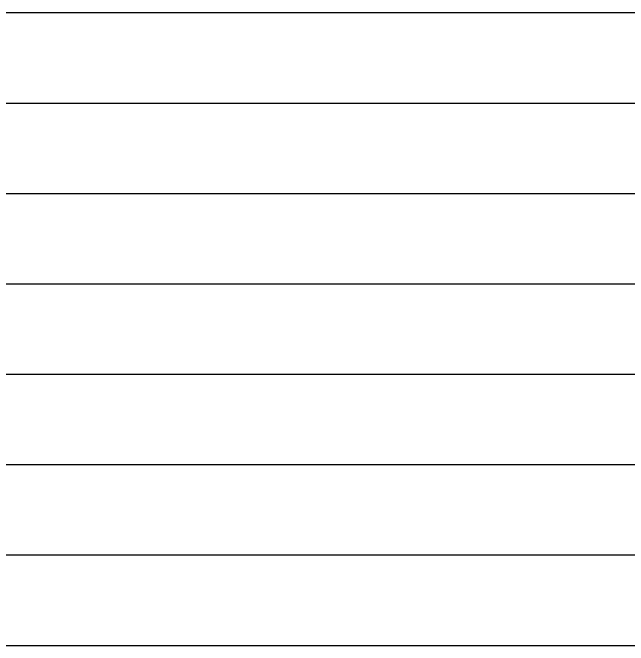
# Model space of a CAD drawing. Header units: inches. Extents: x -885 to 26362, y -28010 to 990.
# Drawn here: x 5927 to 12739, y -6010 to 990 of the extents above; entities that cross this region are included whole.
import ezdxf

# ---------------------------------------------------------------- set-up
doc = ezdxf.new("R2010")
doc.units = ezdxf.units.IN
doc.header["$MEASUREMENT"] = 0
doc.layers.add('Construction Line', color=10, linetype='Continuous')

msp = doc.modelspace()

# ---------------------------------------------------------------- linework, layer by layer
at = {"layer": 'Construction Line'}
for p, q in [((3488.823672, 990.024943), (26362.295749, 990.024943)), ((3488.823672, -9.975057), (26362.295749, -9.975057)), ((3488.823672, -1009.975057), (26362.295749, -1009.975057)), ((3488.823672, -2009.975057), (26362.295749, -2009.975057)), ((3488.823672, -3009.975057), (26362.295749, -3009.975057)), ((3488.823672, -4009.975057), (26362.295749, -4009.975057)), ((3488.823672, -5009.975057), (26362.295749, -5009.975057)), ((3488.823672, -6009.975057), (26362.295749, -6009.975057))]:
    msp.add_line(p, q, dxfattribs=at)

doc.saveas('drawing.dxf')
